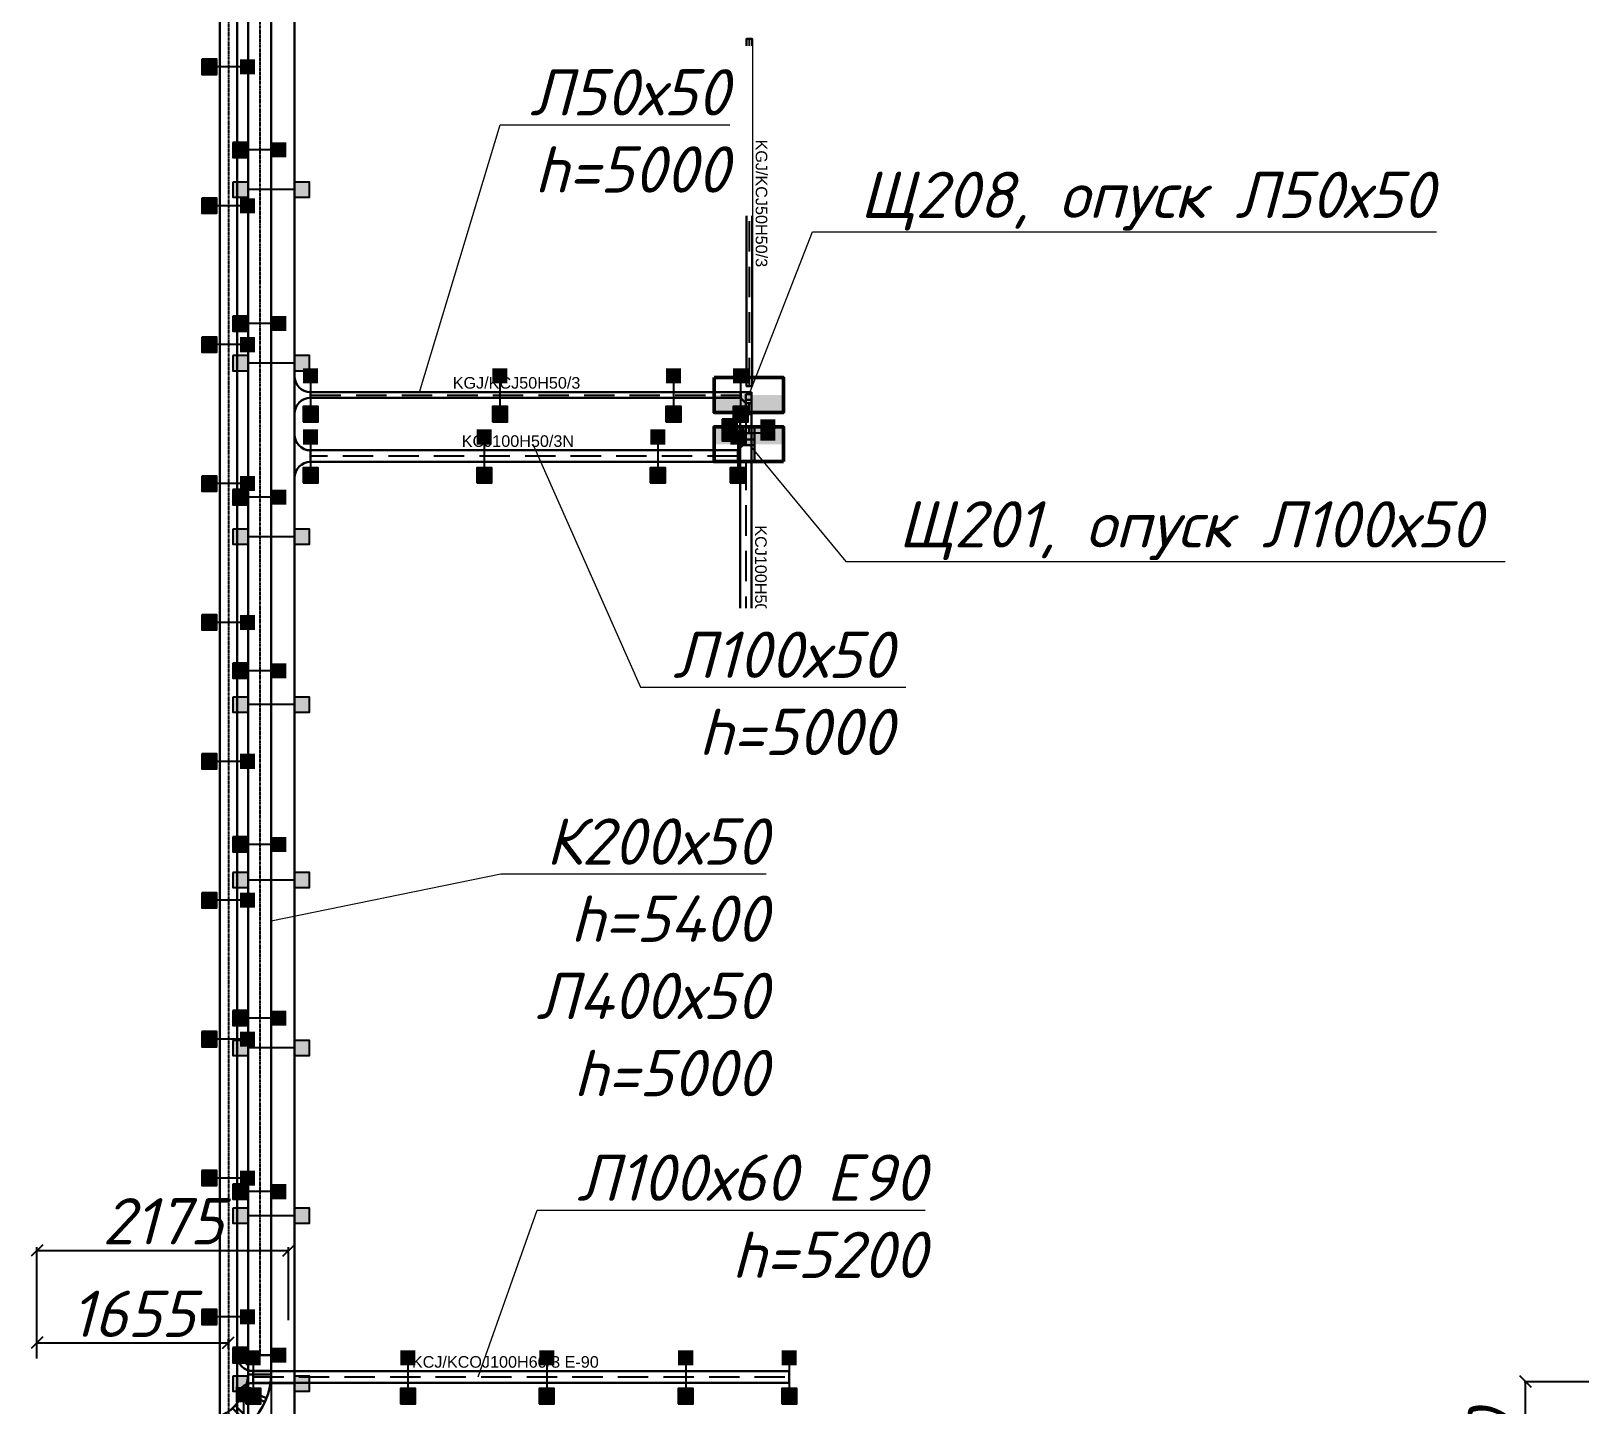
# Model space of a CAD drawing. Extents: x 221643 to 289394, y 86804 to 109436.
# Drawn here: x 251185 to 252531, y 101043 to 102230 of the extents above; entities that cross this region are included whole.
import ezdxf
from ezdxf import colors
from ezdxf.entities.mleader import LeaderData, LeaderLine
from ezdxf.math import Vec2, Vec3

# ---------------------------------------------------------------- set-up
doc = ezdxf.new("R2010")
doc.units = 0
doc.linetypes.add('DASHED2', pattern=[0.375, 0.25, -0.125])
doc.layers.get('Defpoints').update_dxf_attribs({"color": 140})
doc.layers.add('BAKS_opis', color=7, linetype='Continuous')
doc.layers.add("E_Прив'язки", color=24, linetype='Continuous')
for name, color, linetype, lineweight in [('E_Ка6ельрости', 102, 'Continuous', 30), ('E_Лотки', 5, 'Continuous', 30), ('E_Лотки_аварійні', 1, 'Continuous', 30), ('E_Позначення', 7, 'Continuous', 15), ('E_Щити', 1, 'Continuous', 50)]:
    doc.layers.add(name, color=color, linetype=linetype, lineweight=lineweight)
doc.layers.add('E_Лотки_опори_опуски', color=2, linetype='Continuous', plot=False)
doc.styles.add('GOST 2.304', font='isocpeui.ttf')
doc.styles.add('ROMANS', font='ROMANS')
doc.styles.get("Standard").update_dxf_attribs({"font": 'arial.ttf'})
doc.styles.add('ГОСТ 2.304', font='isocpeui.ttf')
doc.dimstyles.new('1to10', dxfattribs={"dimtxt": 40, "dimasz": 10, "dimexe": 3, "dimexo": 0, "dimgap": 5, "dimtad": 1, "dimdec": 0, "dimlfac": 10, "dimrnd": 5, "dimtxsty": 'GOST 2.304', "dimblk": 'OBLIQUE', "dimcen": 2.5, "dimadec": 0, "dimazin": 0, "dimtfac": 1, "dimtdec": 0, "dimtmove": 0, "dimatfit": 3, "dimfxl": 1, "dimarcsym": 0})
doc.dimstyles.new('ISO-25', dxfattribs={"dimtxt": 2.5, "dimasz": 2.5, "dimexe": 1.25, "dimexo": 0.625, "dimtad": 1, "dimtxsty": 'Standard', "dimcen": 2.5, "dimadec": 0, "dimazin": 0, "dimtfac": 1, "dimtmove": 0, "dimatfit": 3, "dimfxl": 1, "dimarcsym": 0})

# ---------------------------------------------------------------- blocks, each defined once
blk = doc.blocks.new('*U4')
at = {"lineweight": 40}
h = blk.add_hatch(color=0, dxfattribs=at)
h.dxf.hatch_style = 1
h.paths.add_polyline_path([(300, 150), (-300, 150), (-300, 0), (300, 0)])
at = {"color": 0}
blk.add_lwpolyline([(-300, 300), (300, 300), (300, 0), (-300, 0)], close=True, dxfattribs=at)
blk = doc.blocks.new('_None')
blk = doc.blocks.new('A$C3C5B6495')
at = {"linetype": 'Continuous'}
for p, q in [((0, 33), (0, 0)), ((14, 19), (14, 14))]:
    blk.add_line(p, q, dxfattribs=at)
for centre, start, end in [((14, 33), 180, 270), ((14, 0), 90, 180)]:
    blk.add_arc(centre, 14, start, end, dxfattribs=at)
blk = doc.blocks.new('TKD___50')
blk.add_blockref('A$C3C5B6495', (0, -16.5))
blk = doc.blocks.new('BAKS_469')
at = {"layer": 'BAKS_opis', "linetype": 'DASHED2', "ltscale": 105}
blk.add_line((0, 0), (0, -8), dxfattribs=at)
at = {"layer": 'E_Лотки'}
for points in [[(-2.5, 0), (-2.5, -8), (2.5, -8), (2.5, 0)], [(-2.5, 0), (-2.5, -8), (-2.5, -8), (-2.5, 0)], [(2.5, 0), (2.5, -8), (-2.5, -8), (-2.5, 0)], [(2.5, 0), (2.5, -8), (2.5, -8), (2.5, 0)]]:
    blk.add_3dface(points, dxfattribs=at)
at = {"flags": 1}
for tag, p in [('LENGTH', (0, 7)), ('ID', (2.5, 7)), ('ATT_1', (0, -8)), ('ATT_2', (0, -8)), ('ATT_3', (0, -8)), ('ATT_4', (0, -8)), ('ATT_5', (0, -8)), ('AN', (0, -8)), ('TYP', (0, -8)), ('NAME', (0, -8)), ('P1X', (0, -8)), ('P2X', (0, -8)), ('P1Y', (0, -8)), ('P2Y', (0, -8)), ('LUSTRO', (0, -8))]:
    blk.add_attdef(tag, p, '', height=2.5, dxfattribs=at)
at = {"layer": 'BAKS_opis', "flags": 1}
blk.add_attdef('SYMBOL', (5.5, -0.5), '', height=10, rotation=270, dxfattribs=at)
blk = doc.blocks.new('A$C44C0357C')
at = {"linetype": 'Continuous'}
for p, q in [((0, 95), (50, 95)), ((0, 95), (0, 0)), ((95, 0), (0, 0)), ((50, 95), (95, 50)), ((95, 50), (95, 0))]:
    blk.add_line(p, q, dxfattribs=at)
blk = doc.blocks.new('KK___50')
at = {"xscale": 0.1, "yscale": 0.1, "zscale": 0.1, "rotation": 270}
blk.add_blockref('A$C44C0357C', (-2.5, 9.5), dxfattribs=at)
at = {"style": 'ROMANS', "flags": 9}
for tag, p in [('SYMBOL', (-1370.4, 2080.3)), ('ID', (-1370, 2080.3)), ('NAME', (-1369.7, 2080.3)), ('TYP', (-1369.4, 2080.3)), ('LENGTH', (-1369.1, 2080.3)), ('ATT_1', (-1368.7, 2080.3)), ('ATT_2', (-1368.4, 2080.3)), ('ATT_3', (-1368, 2080.3)), ('ATT_4', (-1367.7, 2080.3)), ('ATT_5', (-1367.3, 2080.3)), ('LUSTRO', (-1366.9, 2080.3)), ('P1', (-1366.6, 2080.3)), ('P2', (-1366.3, 2080.3)), ('AN', (-1366, 2080.3))]:
    blk.add_attdef(tag, p, '', height=0.3, rotation=90, dxfattribs=at)
blk = doc.blocks.new('A$C7AF441C8')
at = {"linetype": 'Continuous'}
for p, q in [((0, 158), (50, 158)), ((0, 108), (0, 158)), ((50, 158), (50, 108)), ((50, 108), (0, 108)), ((0, 108), (0, 0)), ((50, 0), (50, 108)), ((0, 0), (50, 0))]:
    blk.add_line(p, q, dxfattribs=at)
blk = doc.blocks.new('LU___50H50')
at = {"xscale": 0.1, "yscale": 0.1, "zscale": 0.1}
blk.add_blockref('A$C7AF441C8', (-2.5, 0), dxfattribs=at)
at = {"style": 'ROMANS', "flags": 9}
for tag, p in [('SYMBOL', (4.9, 15)), ('ID', (4.9, 14.7)), ('NAME', (4.9, 14.4)), ('TYP', (4.9, 14)), ('LENGTH', (4.9, 13.7)), ('ATT_1', (4.9, 13.4)), ('ATT_2', (4.9, 13)), ('ATT_3', (4.9, 12.7)), ('ATT_4', (4.9, 12.3)), ('ATT_5', (4.9, 11.9)), ('LUSTRO', (4.9, 11.6)), ('P1', (4.9, 11.2)), ('P2', (4.9, 10.9)), ('AN', (4.9, 10.6))]:
    blk.add_attdef(tag, p, '', height=0.3, dxfattribs=at)
blk = doc.blocks.new('BAKS_639')
at = {"layer": 'BAKS_opis', "linetype": 'DASHED2', "ltscale": 105}
blk.add_line((0, 0), (0, -300), dxfattribs=at)
at = {"layer": 'E_Лотки_опори_опуски'}
for points in [[(-2.5, 0), (-2.5, -300), (2.5, -300), (2.5, 0)], [(-2.5, 0), (-2.5, -300), (-2.5, -300), (-2.5, 0)], [(2.5, 0), (2.5, -300), (-2.5, -300), (-2.5, 0)], [(2.5, 0), (2.5, -300), (2.5, -300), (2.5, 0)]]:
    blk.add_3dface(points, dxfattribs=at)
at = {"flags": 1}
for tag, p in [('LENGTH', (0, 0)), ('ID', (2.5, 0)), ('ATT_1', (0, -300)), ('ATT_2', (0, -300)), ('ATT_3', (0, -300)), ('ATT_4', (0, -300)), ('ATT_5', (0, -300)), ('AN', (0, -300)), ('TYP', (0, -300)), ('NAME', (0, -300)), ('P1X', (0, -300)), ('P2X', (0, -300)), ('P1Y', (0, -300)), ('P2Y', (0, -300)), ('LUSTRO', (0, -300))]:
    blk.add_attdef(tag, p, '', height=2.5, dxfattribs=at)
at = {"layer": 'BAKS_opis'}
blk.add_attdef('SYMBOL', (5.5, -87), '', height=10, rotation=270, dxfattribs=at)
blk = doc.blocks.new('A$C73E61BF2')
at = {"linetype": 'Continuous'}
for p, q in [((0, 158), (100, 158)), ((0, 108), (0, 158)), ((100, 158), (100, 108)), ((100, 108), (0, 108)), ((0, 108), (0, 0)), ((100, 0), (100, 108)), ((0, 0), (100, 0))]:
    blk.add_line(p, q, dxfattribs=at)
blk = doc.blocks.new('LU___100H50')
at = {"xscale": 0.1, "yscale": 0.1, "zscale": 0.1}
blk.add_blockref('A$C73E61BF2', (-5, 0), dxfattribs=at)
at = {"style": 'ROMANS', "flags": 9}
for tag, p in [('SYMBOL', (4.9, 15)), ('ID', (4.9, 14.7)), ('NAME', (4.9, 14.4)), ('TYP', (4.9, 14)), ('LENGTH', (4.9, 13.7)), ('ATT_1', (4.9, 13.4)), ('ATT_2', (4.9, 13)), ('ATT_3', (4.9, 12.7)), ('ATT_4', (4.9, 12.3)), ('ATT_5', (4.9, 11.9)), ('LUSTRO', (4.9, 11.6)), ('P1', (4.9, 11.2)), ('P2', (4.9, 10.9)), ('AN', (4.9, 10.6))]:
    blk.add_attdef(tag, p, '', height=0.3, dxfattribs=at)
blk = doc.blocks.new('BAKS_701')
at = {"layer": 'BAKS_opis', "linetype": 'DASHED2', "ltscale": 105}
blk.add_line((0, 0), (0, -5.5), dxfattribs=at)
at = {"layer": 'E_Лотки'}
for points in [[(-5, 0), (-5, -5.5), (5, -5.5), (5, 0)], [(-5, 0), (-5, -5.5), (-5, -5.5), (-5, 0)], [(5, 0), (5, -5.5), (-5, -5.5), (-5, 0)], [(5, 0), (5, -5.5), (5, -5.5), (5, 0)]]:
    blk.add_3dface(points, dxfattribs=at)
at = {"flags": 1}
for tag, p in [('LENGTH', (0, 0)), ('ID', (5, 0)), ('ATT_1', (0, -15)), ('ATT_2', (0, -15)), ('ATT_3', (0, -15)), ('ATT_4', (0, -15)), ('ATT_5', (0, -15)), ('AN', (0, -15)), ('TYP', (0, -15)), ('NAME', (0, -15)), ('P1X', (0, -15)), ('P2X', (0, -15)), ('P1Y', (0, -15)), ('P2Y', (0, -15))]:
    blk.add_attdef(tag, p, '', height=2.5, dxfattribs=at)
at = {"layer": 'BAKS_opis', "flags": 1}
blk.add_attdef('SYMBOL', (8, -7.5), '', height=10, rotation=270, dxfattribs=at)
blk = doc.blocks.new('BAKS_704')
at = {"layer": 'BAKS_opis', "linetype": 'DASHED2', "ltscale": 105}
blk.add_line((0, 0), (0, -300), dxfattribs=at)
at = {"layer": 'E_Лотки_опори_опуски'}
for points in [[(-5, 0), (-5, -300), (5, -300), (5, 0)], [(-5, 0), (-5, -300), (-5, -300), (-5, 0)], [(5, 0), (5, -300), (-5, -300), (-5, 0)], [(5, 0), (5, -300), (5, -300), (5, 0)]]:
    blk.add_3dface(points, dxfattribs=at)
at = {"flags": 1}
for tag, p in [('LENGTH', (0, 0)), ('ID', (5, 0)), ('ATT_1', (0, -300)), ('ATT_2', (0, -300)), ('ATT_3', (0, -300)), ('ATT_4', (0, -300)), ('ATT_5', (0, -300)), ('AN', (0, -300)), ('TYP', (0, -300)), ('NAME', (0, -300)), ('P1X', (0, -300)), ('P2X', (0, -300)), ('P1Y', (0, -300)), ('P2Y', (0, -300)), ('LUSTRO', (0, -300))]:
    blk.add_attdef(tag, p, '', height=2.5, dxfattribs=at)
at = {"layer": 'BAKS_opis'}
blk.add_attdef('SYMBOL', (8, -96), '', height=10, rotation=270, dxfattribs=at)
blk = doc.blocks.new('_Oblique')
at = {"color": 0, "linetype": 'ByBlock', "lineweight": -2}
blk.add_line((-0.5, -0.5), (0.5, 0.5), dxfattribs=at)
blk = doc.blocks.new('*D409')
at = {"layer": 'Defpoints', "color": 0, "transparency": 16777216}
for p in [(252475.9, 101062.9), (252530.5, 101062.9), (252530.5, 100909.8)]:
    blk.add_point(p, dxfattribs=at)
at = {"layer": "E_Прив'язки", "color": 0, "lineweight": -2, "transparency": 16777216}
for p, q in [((252530.5, 101062.9), (252474.7, 101062.9)), ((252475.9, 100909.8), (252475.9, 101062.9)), ((252530.5, 100909.8), (252474.7, 100909.8))]:
    blk.add_line(p, q, dxfattribs=at)
at = {"layer": "E_Прив'язки", "color": 0, "lineweight": -2, "transparency": 16777216, "xscale": 10, "yscale": 10, "zscale": 10}
for p, rotation in [((252475.9, 101062.9), 90), ((252475.9, 100909.8), 270)]:
    blk.add_blockref('_Oblique', p, dxfattribs=dict(at, rotation=rotation))
at = {"layer": "E_Прив'язки", "color": 0, "transparency": 16777216, "insert": (252445.9, 100986.4), "char_height": 40, "attachment_point": 5, "rotation": 90, "style": 'GOST 2.304', "bg_fill": 3, "box_fill_scale": 1.1, "bg_fill_color": 256, "bg_fill_true_color": 13158600, "bg_fill_transparency": 0}
blk.add_mtext('1530', dxfattribs=at)
blk = doc.blocks.new('BAKS_1653')
at = {"layer": 'BAKS_opis', "color": 105, "linetype": 'DASHED2'}
blk.add_line((0, 0), (0, -3799.5), dxfattribs=at)
at = {"layer": 'E_Лотки_аварійні'}
for points in [[(-7.5, 0), (-7.5, -3799.5), (7.5, -3799.5), (7.5, 0)], [(-7.5, 0), (-7.5, -3799.5), (-7.5, -3799.5), (-7.5, 0)], [(7.5, 0), (7.5, -3799.5), (-7.5, -3799.5), (-7.5, 0)], [(7.5, 0), (7.5, -3799.5), (7.5, -3799.5), (7.5, 0)]]:
    blk.add_3dface(points, dxfattribs=at)
at = {"flags": 1}
for tag, p in [('LENGTH', (0, 0)), ('ID', (7.5, 0)), ('ATT_1', (0, -3799.5)), ('ATT_2', (0, -3799.5)), ('ATT_3', (0, -3799.5)), ('ATT_4', (0, -3799.5)), ('ATT_5', (0, -3799.5)), ('AN', (0, -3799.5)), ('TYP', (0, -3799.5)), ('NAME', (0, -3799.5)), ('P1X', (0, -3799.5)), ('P2X', (0, -3799.5)), ('P1Y', (0, -3799.5)), ('P2Y', (0, -3799.5)), ('LUSTRO', (0, -3799.5))]:
    blk.add_attdef(tag, p, '', height=2.5, dxfattribs=at)
at = {"layer": 'BAKS_opis'}
blk.add_attdef('SYMBOL', (10.5, -1805.3), '', height=10, rotation=270, dxfattribs=at)
blk = doc.blocks.new('A$C4863500E')
at = {"linetype": 'Continuous'}
for p, q in [((380, 140), (0, 140)), ((240, 0), (140, 0))]:
    blk.add_line(p, q, dxfattribs=at)
for centre, start, end in [((0, 0), 0, 90), ((380, 0), 90, 180)]:
    blk.add_arc(centre, 140, start, end, dxfattribs=at)
blk = doc.blocks.new('TKD___100')
at = {"xscale": 0.1, "yscale": 0.1, "zscale": 0.1}
blk.add_blockref('A$C4863500E', (-19, -14), dxfattribs=at)
at = {"style": 'ROMANS', "flags": 9}
for tag, p in [('SYMBOL', (4.9, 15)), ('ID', (4.9, 14.7)), ('NAME', (4.9, 14.4)), ('TYP', (4.9, 14)), ('LENGTH', (4.9, 13.7)), ('ATT_1', (4.9, 13.4)), ('ATT_2', (4.9, 13)), ('ATT_3', (4.9, 12.7)), ('ATT_4', (4.9, 12.3)), ('ATT_5', (4.9, 11.9)), ('LUSTRO', (4.9, 11.6)), ('P1', (4.9, 11.2)), ('P2', (4.9, 10.9)), ('AN', (4.9, 10.6))]:
    blk.add_attdef(tag, p, '', height=0.3, dxfattribs=at)
blk = doc.blocks.new('podpora_200')
for points in [[(-6.5, 10), (0, 10), (6.5, 10), (6.5, 23.1), (-6.5, 23.1)], [(-6.5, -23.1), (6.5, -23.1), (6.5, -10), (-6.5, -10)]]:
    blk.add_hatch(color=256).paths.add_polyline_path(points)
blk.add_line((0, 10), (0, -10))
blk.add_lwpolyline([(-6.5, -23.1), (6.5, -23.1), (6.5, -10), (-6.5, -10)], close=True)
at = {"style": 'ROMANS', "flags": 9}
for tag, p in [('SYMBOL', (3.3, 14.9)), ('TYP', (3.3, 13.9)), ('ATT_1', (3.3, 13.2)), ('ID', (3.3, 14.5)), ('NAME', (3.3, 14.2)), ('LENGTH', (3.3, 13.6)), ('ATT_2', (3.3, 12.9)), ('ATT_3', (3.3, 12.5)), ('ATT_4', (3.3, 12.2)), ('ATT_5', (3.3, 11.8)), ('AN', (3.3, 10.8)), ('ELEM', (3.3, 10.5)), ('P1', (3.3, 11.4)), ('P2', (3.3, 11.1))]:
    blk.add_attdef(tag, p, '', height=0.3, dxfattribs=at)
blk = doc.blocks.new('podpora_400')
h = blk.add_hatch(color=256)
h.paths.add_polyline_path([(-6.5, 20), (0, 20), (6.5, 20), (6.5, 33.1), (-6.5, 33.1)])
h.paths.add_polyline_path([(-6.5, -33.1), (6.5, -33.1), (6.5, -20), (0, -20), (-6.5, -20)])
blk.add_line((0, 20), (0, -20))
for points in [[(-6.5, 20), (6.5, 20), (6.5, 33.1), (-6.5, 33.1)], [(-6.5, -33.1), (6.5, -33.1), (6.5, -20), (-6.5, -20)]]:
    blk.add_lwpolyline(points, close=True)
at = {"style": 'ROMANS', "flags": 9}
for tag, p in [('SYMBOL', (1, 29.3)), ('ID', (1, 29)), ('NAME', (1, 28.7)), ('TYP', (1, 28.4)), ('LENGTH', (1, 28)), ('ATT_1', (1, 27.7)), ('ATT_2', (1, 27.4)), ('ATT_3', (1, 27)), ('ATT_4', (1, 26.6)), ('ATT_5', (1, 26.3)), ('P1', (1, 25.9)), ('P2', (1, 25.6)), ('AN', (1, 25.3)), ('ELEM', (0.9, 25))]:
    blk.add_attdef(tag, p, '', height=0.3, dxfattribs=at)
blk = doc.blocks.new('*D1737')
at = {"layer": 'Defpoints', "color": 0, "transparency": 16777216}
for p in [(251355.1, 101096.6), (251355.1, 101091.3), (251189.7, 101082.9)]:
    blk.add_point(p, dxfattribs=at)
at = {"layer": "E_Прив'язки", "color": 0, "lineweight": -2, "transparency": 16777216}
for p, q in [((251189.7, 101082.9), (251189.7, 101099.6)), ((251189.7, 101096.6), (251355.1, 101096.6)), ((251355.1, 101091.3), (251355.1, 101099.6))]:
    blk.add_line(p, q, dxfattribs=at)
at = {"layer": "E_Прив'язки", "color": 0, "lineweight": -2, "transparency": 16777216, "xscale": 10, "yscale": 10, "zscale": 10, "rotation": 180}
blk.add_blockref('_Oblique', (251189.7, 101096.6), dxfattribs=at)
at = {"layer": "E_Прив'язки", "color": 0, "lineweight": -2, "transparency": 16777216, "xscale": 10, "yscale": 10, "zscale": 10}
blk.add_blockref('_Oblique', (251355.1, 101096.6), dxfattribs=at)
at = {"layer": "E_Прив'язки", "color": 0, "transparency": 16777216, "insert": (251272.4, 101121.6), "char_height": 40, "attachment_point": 5, "style": 'GOST 2.304'}
blk.add_mtext('1655', dxfattribs=at)
blk = doc.blocks.new('*D1738')
at = {"layer": 'Defpoints', "color": 0, "transparency": 16777216}
for p in [(251407.1, 101176.3), (251407.1, 101116.2), (251189.7, 101082.9)]:
    blk.add_point(p, dxfattribs=at)
at = {"layer": "E_Прив'язки", "color": 0, "lineweight": -2, "transparency": 16777216}
for p, q in [((251189.7, 101082.9), (251189.7, 101179.3)), ((251189.7, 101176.3), (251407.1, 101176.3)), ((251407.1, 101116.2), (251407.1, 101179.3))]:
    blk.add_line(p, q, dxfattribs=at)
at = {"layer": "E_Прив'язки", "color": 0, "lineweight": -2, "transparency": 16777216, "xscale": 10, "yscale": 10, "zscale": 10, "rotation": 180}
blk.add_blockref('_Oblique', (251189.7, 101176.3), dxfattribs=at)
at = {"layer": "E_Прив'язки", "color": 0, "lineweight": -2, "transparency": 16777216, "xscale": 10, "yscale": 10, "zscale": 10}
blk.add_blockref('_Oblique', (251407.1, 101176.3), dxfattribs=at)
at = {"layer": "E_Прив'язки", "color": 0, "transparency": 16777216, "insert": (251298.4, 101201.6), "char_height": 40, "attachment_point": 5, "style": 'GOST 2.304'}
blk.add_mtext('2175', dxfattribs=at)
blk = doc.blocks.new('A$C78AA5B71')
at = {"linetype": 'Continuous'}
for p, q in [((445, 532), (368, 716)), ((474, 544), (398, 729)), ((604, 570), (604, 770)), ((770, 770), (620, 770)), ((636, 570), (636, 770)), ((312, 435), (170, 577)), ((335, 458), (193, 600)), ((620, 570), (770, 570)), ((226, 296), (41, 372)), ((238, 325), (54, 402)), ((200, 166), (0, 166)), ((0, 0), (0, 150)), ((200, 150), (200, 0)), ((200, 134), (0, 134))]:
    blk.add_line(p, q, dxfattribs=at)
for radius in [620, 420]:
    blk.add_arc((620, 150), radius, 90, 180, dxfattribs=at)
blk = doc.blocks.new('A$C77AC5A24')
for p, q in [((77, 77), (77, 57)), ((0, 0), (20, 0))]:
    blk.add_line(p, q)
at = {"xscale": 0.1, "yscale": 0.1, "zscale": 0.1}
blk.add_blockref('A$C78AA5B71', (0, 0), dxfattribs=at)
blk = doc.blocks.new('LD___200')
blk.add_blockref('A$C77AC5A24', (-10, 0))
at = {"style": 'ROMANS', "flags": 9}
for tag, p in [('SYMBOL', (-1414.6, 2194.3)), ('ID', (-1414.2, 2194.3)), ('NAME', (-1413.9, 2194.3)), ('TYP', (-1413.6, 2194.3)), ('LENGTH', (-1413.3, 2194.3)), ('ATT_1', (-1412.9, 2194.3)), ('ATT_2', (-1412.6, 2194.3)), ('ATT_3', (-1412.2, 2194.3)), ('ATT_4', (-1411.9, 2194.3)), ('ATT_5', (-1411.5, 2194.3)), ('LUSTRO', (-1411.1, 2194.3)), ('P1', (-1410.8, 2194.3)), ('P2', (-1410.5, 2194.3)), ('AN', (-1410.2, 2194.3))]:
    blk.add_attdef(tag, p, '', height=0.3, rotation=90, dxfattribs=at)
blk = doc.blocks.new('BAKS_1795')
at = {"layer": 'BAKS_opis', "linetype": 'DASHED2', "ltscale": 105}
blk.add_line((0, 0), (463.1, 0), dxfattribs=at)
at = {"layer": 'E_Лотки_аварійні'}
for points in [[(0, -5), (463.1, -5), (463.1, 5), (0, 5)], [(0, 5), (463.1, 5), (463.1, -5), (0, -5)], [(0, 5), (463.1, 5), (463.1, 5), (0, 5)], [(0, -5), (463.1, -5), (463.1, -5), (0, -5)]]:
    blk.add_3dface(points, dxfattribs=at)
at = {"flags": 1}
for tag, p in [('ID', (0, 5)), ('LENGTH', (0, 0)), ('TYP', (463.1, 0)), ('ATT_1', (463.1, 0)), ('ATT_2', (463.1, 0)), ('ATT_3', (463.1, 0)), ('ATT_4', (463.1, 0)), ('ATT_5', (463.1, 0)), ('AN', (463.1, 0)), ('NAME', (463.1, 0)), ('P1X', (463.1, 0)), ('P2X', (463.1, 0)), ('P1Y', (463.1, 0)), ('P2Y', (463.1, 0)), ('LUSTRO', (463.1, 0))]:
    blk.add_attdef(tag, p, '', height=2.5, dxfattribs=at)
at = {"layer": 'BAKS_opis'}
blk.add_attdef('SYMBOL', (137, 8), '', height=10, rotation=360, dxfattribs=at)
blk = doc.blocks.new('BAKS_1800')
at = {"layer": 'BAKS_opis', "linetype": 'DASHED2', "ltscale": 105}
blk.add_line((0, 0), (371.6, 0), dxfattribs=at)
at = {"layer": 'E_Лотки'}
for points in [[(0, -2.5), (371.6, -2.5), (371.6, 2.5), (0, 2.5)], [(0, 2.5), (371.6, 2.5), (371.6, -2.5), (0, -2.5)], [(0, 2.5), (371.6, 2.5), (371.6, 2.5), (0, 2.5)], [(0, -2.5), (371.6, -2.5), (371.6, -2.5), (0, -2.5)]]:
    blk.add_3dface(points, dxfattribs=at)
at = {"flags": 1}
for tag, p in [('ID', (0, 2.5)), ('LENGTH', (0, 0)), ('TYP', (371.6, 0)), ('ATT_1', (371.6, 0)), ('ATT_2', (371.6, 0)), ('ATT_3', (371.6, 0)), ('ATT_4', (371.6, 0)), ('ATT_5', (371.6, 0)), ('AN', (371.6, 0)), ('NAME', (371.6, 0)), ('P1X', (371.6, 0)), ('P2X', (371.6, 0)), ('P1Y', (371.6, 0)), ('P2Y', (371.6, 0)), ('LUSTRO', (371.6, 0))]:
    blk.add_attdef(tag, p, '', height=2.5, dxfattribs=at)
at = {"layer": 'BAKS_opis'}
blk.add_attdef('SYMBOL', (122.8, 5.5), '', height=10, dxfattribs=at)
blk = doc.blocks.new('BAKS_1808')
at = {"layer": 'BAKS_opis', "color": 105, "linetype": 'DASHED2', "ltscale": 2}
blk.add_line((0, 0), (0, -3317.7), dxfattribs=at)
at = {"layer": 'E_Лотки'}
for points in [[(-20, 0), (-20, -3317.7), (20, -3317.7), (20, 0)], [(-20, 0), (-20, -3317.7), (-20, -3317.7), (-20, 0)], [(20, 0), (20, -3317.7), (-20, -3317.7), (-20, 0)], [(20, 0), (20, -3317.7), (20, -3317.7), (20, 0)]]:
    blk.add_3dface(points, dxfattribs=at)
at = {"flags": 1}
for tag, p in [('LENGTH', (0, 0)), ('ID', (20, 0)), ('ATT_1', (0, -3317.7)), ('ATT_2', (0, -3317.7)), ('ATT_3', (0, -3317.7)), ('ATT_4', (0, -3317.7)), ('ATT_5', (0, -3317.7)), ('AN', (0, -3317.7)), ('TYP', (0, -3317.7)), ('NAME', (0, -3317.7)), ('P1X', (0, -3317.7)), ('P2X', (0, -3317.7)), ('P1Y', (0, -3317.7)), ('P2Y', (0, -3317.7)), ('LUSTRO', (0, -3317.7))]:
    blk.add_attdef(tag, p, '', height=2.5, dxfattribs=at)
at = {"layer": 'BAKS_opis'}
blk.add_attdef('SYMBOL', (23, -1604.9), '', height=10, rotation=270, dxfattribs=at)
blk = doc.blocks.new('BAKS_1845')
at = {"layer": 'BAKS_opis', "color": 105, "linetype": 'DASHED2'}
blk.add_line((0, 0), (0, -2691.3), dxfattribs=at)
at = {"layer": 'E_Ка6ельрости'}
for points in [[(-10, 0), (-10, -2691.3), (10, -2691.3), (10, 0)], [(-10, 0), (-10, -2691.3), (-10, -2691.3), (-10, 0)], [(10, 0), (10, -2691.3), (-10, -2691.3), (-10, 0)], [(10, 0), (10, -2691.3), (10, -2691.3), (10, 0)]]:
    blk.add_3dface(points, dxfattribs=at)
at = {"flags": 1}
for tag, p in [('LENGTH', (0, 0)), ('ID', (10, 0)), ('ATT_2', (0, -2691.3)), ('ATT_3', (0, -2691.3)), ('ATT_1', (0, -2691.3)), ('ATT_4', (0, -2691.3)), ('ATT_5', (0, -2691.3)), ('AN', (0, -2691.3)), ('TYP', (0, -2691.3)), ('P2X', (0, -2691.3)), ('P2Y', (0, -2691.3)), ('LUSTRO', (0, -2691.3)), ('NAME', (0, -2691.3)), ('P1X', (0, -2691.3)), ('P1Y', (0, -2691.3))]:
    blk.add_attdef(tag, p, '', height=2.5, dxfattribs=at)
at = {"layer": 'BAKS_opis'}
blk.add_attdef('SYMBOL', (13, -1291.6), '', height=10, rotation=270, dxfattribs=at)
blk = doc.blocks.new('A$C7FF703E6')
at = {"linetype": 'Continuous'}
for p, q in [((0, 145), (100, 145)), ((0, 145), (0, 0)), ((100, 145), (145, 100)), ((145, 100), (145, 0)), ((145, 0), (0, 0))]:
    blk.add_line(p, q, dxfattribs=at)
blk = doc.blocks.new('KK___100')
at = {"xscale": 0.1, "yscale": 0.1, "zscale": 0.1, "rotation": 270}
blk.add_blockref('A$C7FF703E6', (-5, 14.5), dxfattribs=at)
at = {"style": 'ROMANS', "flags": 9}
for tag, p in [('SYMBOL', (-1386.7, 2120.9)), ('ID', (-1386.4, 2120.9)), ('NAME', (-1386.1, 2120.9)), ('TYP', (-1385.8, 2120.9)), ('LENGTH', (-1385.4, 2120.9)), ('ATT_1', (-1385.1, 2120.9)), ('ATT_2', (-1384.8, 2120.9)), ('ATT_3', (-1384.4, 2120.9)), ('ATT_4', (-1384, 2120.9)), ('ATT_5', (-1383.7, 2120.9)), ('LUSTRO', (-1383.3, 2120.9)), ('P1', (-1383, 2120.9)), ('P2', (-1382.7, 2120.9)), ('AN', (-1382.4, 2120.9))]:
    blk.add_attdef(tag, p, '', height=0.3, rotation=90, dxfattribs=at)
blk = doc.blocks.new('BAKS_1889')
at = {"layer": 'BAKS_opis', "linetype": 'DASHED2', "ltscale": 105}
blk.add_line((0, 0), (-369.1, 0), dxfattribs=at)
at = {"layer": 'E_Лотки'}
for points in [[(0, 5), (-369.1, 5), (-369.1, -5), (0, -5)], [(0, 5), (-369.1, 5), (-369.1, 5), (0, 5)], [(0, -5), (-369.1, -5), (-369.1, 5), (0, 5)], [(0, -5), (-369.1, -5), (-369.1, -5), (0, -5)]]:
    blk.add_3dface(points, dxfattribs=at)
at = {"flags": 1}
for tag, p in [('ATT_1', (-369.1, 0)), ('ATT_2', (-369.1, 0)), ('ATT_3', (-369.1, 0)), ('ATT_4', (-369.1, 0)), ('ATT_5', (-369.1, 0)), ('AN', (-369.1, 0)), ('TYP', (-369.1, 0)), ('NAME', (-369.1, 0)), ('P1X', (-369.1, 0)), ('P2X', (-369.1, 0)), ('P1Y', (-369.1, 0)), ('P2Y', (-369.1, 0)), ('LUSTRO', (-369.1, 0)), ('LENGTH', (0, 0)), ('ID', (0, -5))]:
    blk.add_attdef(tag, p, '', height=2.5, dxfattribs=at)
at = {"layer": 'BAKS_opis'}
blk.add_attdef('SYMBOL', (-238.5, 8), '', height=10, rotation=360, dxfattribs=at)

msp = doc.modelspace()

# ---------------------------------------------------------------- block references
at = {"layer": 'E_Ка6ельрости'}
msp.add_blockref('BAKS_1845', (251382.0991, 103777.1529), dxfattribs=at)
at = {"layer": 'E_Ка6ельрости', "rotation": 180.0000000000037}
msp.add_blockref('LD___200', (251382.0991, 101085.8885), dxfattribs=at)
at = {"layer": 'E_Лотки'}
for name, p in [('BAKS_1808', (251392.0991, 104192.909)), ('TKD___50', (251412.0991, 101915.409)), ('LU___50H50', (251804.6584, 101900.409)), ('BAKS_469', (251804.6584, 101908.409)), ('BAKS_701', (251804.6584, 101887.909))]:
    msp.add_blockref(name, p, dxfattribs=at)
for name, p, rotation in [('KK___50', (251797.6584, 101915.409), 270), ('LU___100H50', (251804.6584, 101887.909), 180)]:
    msp.add_blockref(name, p, dxfattribs=dict(at, rotation=rotation))
at = {"layer": 'E_Лотки', "xscale": -1, "rotation": 90}
msp.add_blockref('TKD___100', (251412.0991, 101862.609), dxfattribs=at)
at = {"layer": 'E_Лотки_аварійні'}
msp.add_blockref('BAKS_1653', (251355.0991, 104238.909), dxfattribs=at)
at = {"layer": 'E_Лотки_аварійні', "rotation": 90}
msp.add_blockref('TKD___100', (251362.5991, 101067.0597), dxfattribs=at)
at = {"layer": 'E_Лотки_опори_опуски'}
for name, p, values in [('BAKS_639', (251805.1584, 102223.1202), {'SYMBOL': 'KGJ/KCJ50H50/3'}), ('BAKS_704', (251802.1584, 101898.8426), {'SYMBOL': 'KCJ100H50/3N'})]:
    msp.add_blockref(name, p, dxfattribs=at).add_auto_attribs(values)
at = {"layer": 'E_Лотки_опори_опуски', "rotation": 270}
for name, p in [('podpora_200', (251355.0991, 102198.909)), ('podpora_200', (251382.0991, 102127.1529)), ('podpora_400', (251392.0991, 102092.909)), ('podpora_200', (251355.0991, 102078.909)), ('podpora_200', (251382.0991, 101977.1529)), ('podpora_200', (251355.0991, 101958.909)), ('podpora_400', (251392.0991, 101942.909)), ('podpora_200', (251804.6584, 101887.909)), ('podpora_200', (251804.6584, 101882.409)), ('podpora_200', (251355.0991, 101838.909)), ('podpora_200', (251382.0991, 101827.1529)), ('podpora_400', (251392.0991, 101792.909)), ('podpora_200', (251355.0991, 101718.909)), ('podpora_200', (251382.0991, 101677.1529)), ('podpora_400', (251392.0991, 101647.909)), ('podpora_200', (251355.0991, 101598.909)), ('podpora_200', (251382.0991, 101527.1529)), ('podpora_400', (251392.0991, 101496.3788)), ('podpora_200', (251355.0991, 101478.909)), ('podpora_200', (251382.0991, 101377.1529)), ('podpora_200', (251355.0991, 101358.909)), ('podpora_400', (251392.0991, 101351.3788)), ('podpora_200', (251355.0991, 101238.909)), ('podpora_200', (251382.0991, 101227.1529)), ('podpora_400', (251392.0991, 101206.3788)), ('podpora_200', (251355.0991, 101118.909)), ('podpora_200', (251382.0991, 101085.8885)), ('podpora_400', (251392.0991, 101061.3788))]:
    msp.add_blockref(name, p, dxfattribs=at)
at = {"layer": 'E_Лотки_опори_опуски'}
for p in [(251426.0991, 101915.409), (251589.6624, 101915.409), (251739.6624, 101915.409), (251797.6584, 101915.409), (251426.0991, 101862.609), (251576.0991, 101862.609), (251726.0991, 101862.609), (251795.1584, 101862.609), (251376.5991, 101067.0597), (251510.1624, 101067.0597), (251630.1624, 101067.0597), (251750.1624, 101067.0597), (251839.6584, 101067.0597), (251367.9819, 101035.2684)]:
    msp.add_blockref('podpora_200', p, dxfattribs=at)
at = {"layer": 'E_Щити', "xscale": 0.1, "yscale": 0.1, "zscale": 0.1}
msp.add_blockref('*U4', (251804.6584, 101900.409), dxfattribs=at)
at = {"layer": 'E_Щити', "xscale": 0.1, "yscale": 0.1, "zscale": 0.1, "rotation": 180}
msp.add_blockref('*U4', (251804.6584, 101887.909), dxfattribs=at)

# ---------------------------------------------------------------- dimensions: what is measured, and where the dimension line sits
at = {"layer": "E_Прив'язки"}
for base, p2, picture, middle in [((251407.0991, 101176.3054), (251407.0991, 101116.1866), '*D1738', (251298.3787, 101201.5629)), ((251355.0991, 101096.5748), (251355.0991, 101091.2808), '*D1737', (251272.3787, 101121.5748))]:
    dim = msp.add_linear_dim(base=base, p1=(251189.6584, 101082.909), p2=p2, dimstyle='1to10', dxfattribs=at)
    dim.commit()
    dim.dimension.update_dxf_attribs({"geometry": picture, "text_midpoint": middle})
dim = msp.add_linear_dim(base=(252475.9285, 101062.909), p1=(252530.5063, 100909.7914), p2=(252530.5063, 101062.909), angle=90, dimstyle='ISO-25', override={"dimtxt": 40, "dimasz": 10, "dimexo": 0, "dimgap": 10, "dimlfac": 10, "dimrnd": 5, "dimtxsty": 'GOST 2.304', "dimblk1": 'Oblique', "dimblk2": 'Oblique', "dimsah": 1, "dimfxl": 1.25, "dimtfill": 1}, dxfattribs=at)
dim.commit()
dim.dimension.update_dxf_attribs({"geometry": '*D409', "text_midpoint": (252445.9285, 100986.3502)})

# ---------------------------------------------------------------- next in the draw order: leaders
at = {"layer": 'E_Позначення'}
ml = msp.add_multileader_mtext('Standard', dxfattribs=at)
ml.set_content('Щ208, опуск Л50х50', color=256, style='ГОСТ 2.304')
ml.set_leader_properties(color=256, linetype='ByLayer', lineweight=-1)
ml.set_arrow_properties(name='NONE')
ml.build(insert=Vec2(0, 0))
ml.multileader.update_dxf_attribs({"has_dogleg": 0, "text_left_attachment_type": 6, "text_right_attachment_type": 6, "dogleg_length": 0, "arrow_head_size": 0.1})
ctx = ml.context
ctx.base_point, ctx.char_height, ctx.arrow_head_size, ctx.landing_gap_size, ctx.plane_origin = Vec3(251859.6584, 102056.3668), 40, 0.1, 10, Vec3(246360.6493, 101875.0837)
ctx.left_attachment, ctx.right_attachment, ctx.text_align_type = 6, 6, 2
notes = []
notes.append((ctx, [(1, (1, 1, 0), (251859.6584, 102056.3668), (1, 0), 0, [(0, [(251804.6584, 101915.409)], 0, [])])]))
ctx.mtext.insert, ctx.mtext.alignment, ctx.mtext.flow_direction = Vec3(252396.6584, 102108.3668), 3, 5
ctx.mtext.has_bg_fill, ctx.mtext.bg_color, ctx.mtext.bg_scale_factor, ctx.mtext.bg_transparency, ctx.mtext.use_window_bg_color = 1, -1027028792, 1.5, 0, 1
ml = msp.add_multileader_mtext('Standard', dxfattribs=at)
ml.set_content('Щ201, опуск Л100х50', color=256, style='ГОСТ 2.304')
ml.set_leader_properties(color=256, linetype='ByLayer', lineweight=-1)
ml.set_arrow_properties(name='NONE')
ml.build(insert=Vec2(0, 0))
ml.multileader.update_dxf_attribs({"has_dogleg": 0, "text_left_attachment_type": 6, "text_right_attachment_type": 6, "dogleg_length": 0, "arrow_head_size": 0.1})
ctx = ml.context
ctx.base_point, ctx.char_height, ctx.arrow_head_size, ctx.landing_gap_size, ctx.plane_origin = Vec3(251888.6014, 101771.6901), 40, 0.1, 10, Vec3(246360.6493, 101832.5837)
ctx.left_attachment, ctx.right_attachment, ctx.text_align_type = 6, 6, 2
notes.append((ctx, [(1, (1, 1, 0), (251888.6014, 101771.6901), (1, 0), 0, [(0, [(251804.6584, 101872.909)], 0, [])])]))
ctx.mtext.insert, ctx.mtext.alignment, ctx.mtext.flow_direction = Vec3(252437.9954, 101823.6901), 3, 5
ctx.mtext.has_bg_fill, ctx.mtext.bg_color, ctx.mtext.bg_scale_factor, ctx.mtext.bg_transparency, ctx.mtext.use_window_bg_color = 1, -1027028792, 1.5, 0, 1
ml = msp.add_multileader_mtext('Standard', dxfattribs=at)
ml.set_content('К200х50\\Ph=5400\\PЛ400х50\\Ph=5000', color=256, style='ГОСТ 2.304')
ml.set_leader_properties(color=256, linetype='ByLayer', lineweight=-1)
ml.set_arrow_properties(name='NONE')
ml.build(insert=Vec2(0, 0))
ml.multileader.update_dxf_attribs({"has_dogleg": 0, "text_left_attachment_type": 6, "text_right_attachment_type": 6, "dogleg_length": 0, "arrow_head_size": 0.1})
ctx = ml.context
ctx.base_point, ctx.char_height, ctx.arrow_head_size, ctx.landing_gap_size, ctx.plane_origin = Vec3(251590.4972, 101501.6474), 40, 0.1, 10, Vec3(253986.0324, 100840.8776)
ctx.left_attachment, ctx.right_attachment, ctx.text_align_type = 6, 6, 2
notes.append((ctx, [(0, (1, 1, 0), (251590.4972, 101501.6474), (1, 0), 0, [(2, [(251392.0991, 101461.1114)], 0, [])])]))
ctx.mtext.insert, ctx.mtext.alignment, ctx.mtext.flow_direction = Vec3(251821.1639, 101549.6474), 3, 5
ctx.mtext.has_bg_fill, ctx.mtext.bg_color, ctx.mtext.bg_scale_factor, ctx.mtext.bg_transparency, ctx.mtext.use_window_bg_color = 1, -1027028792, 1.5, 0, 1
ml = msp.add_multileader_mtext('Standard', dxfattribs=at)
ml.set_content('Л100х60 Е90\\Ph=5200', color=256, style='ГОСТ 2.304')
ml.set_leader_properties(color=256, linetype='ByLayer', lineweight=-1)
ml.set_arrow_properties(name='NONE')
ml.build(insert=Vec2(0, 0))
ml.multileader.update_dxf_attribs({"has_dogleg": 0, "text_left_attachment_type": 6, "text_right_attachment_type": 6, "dogleg_length": 0, "arrow_head_size": 0.1})
ctx = ml.context
ctx.base_point, ctx.char_height, ctx.arrow_head_size, ctx.landing_gap_size, ctx.plane_origin = Vec3(251621.843, 101211.2915), 40, 0.1, 10, Vec3(253775.561, 101360.0128)
ctx.left_attachment, ctx.right_attachment, ctx.text_align_type = 6, 6, 2
notes.append((ctx, [(0, (1, 1, 0), (251621.843, 101211.2915), (1, 0), 0, [(0, [(251570.8223, 101067.0597)], 0, [])])]))
ctx.mtext.insert, ctx.mtext.alignment, ctx.mtext.flow_direction = Vec3(251957.8733, 101259.2915), 3, 5
ctx.mtext.has_bg_fill, ctx.mtext.bg_color, ctx.mtext.bg_scale_factor, ctx.mtext.bg_transparency, ctx.mtext.use_window_bg_color = 1, -1027028792, 1.5, 0, 1
for ctx, leaders in notes:
    for number, flags, end, landing, length, lines in leaders:
        leader = LeaderData()
        leader.index, (leader.has_last_leader_line, leader.has_dogleg_vector, leader.attachment_direction) = number, flags
        leader.last_leader_point, leader.dogleg_vector, leader.dogleg_length = Vec3(end), Vec3(landing), length
        for number, points, colour, breaks in lines:
            line = LeaderLine()
            line.index, line.vertices, line.color, line.breaks = number, Vec3.list(points), colors.encode_raw_color(colour), breaks
            leader.lines.append(line)
        ctx.leaders.append(leader)

# ---------------------------------------------------------------- next in the draw order: block references
at = {"layer": 'E_Лотки_аварійні'}
msp.add_blockref('BAKS_1795', (251376.5991, 101067.0597), dxfattribs=at).add_auto_attribs({'SYMBOL': 'KCJ/KCOJ100H60/3 E-90'})

# ---------------------------------------------------------------- next in the draw order: leaders
at = {"layer": 'E_Позначення'}
ml = msp.add_multileader_mtext('Standard', dxfattribs=at)
ml.set_content('Л50х50\\Ph=5000', color=256, style='ГОСТ 2.304')
ml.set_leader_properties(color=256, linetype='ByLayer', lineweight=-1)
ml.set_arrow_properties(name='NONE')
ml.build(insert=Vec2(0, 0))
ml.multileader.update_dxf_attribs({"has_dogleg": 0, "text_left_attachment_type": 6, "text_right_attachment_type": 6, "dogleg_length": 0, "arrow_head_size": 0.1})
ctx = ml.context
ctx.base_point, ctx.char_height, ctx.arrow_head_size, ctx.landing_gap_size, ctx.plane_origin = Vec3(251589.8274, 102148.9461), 40, 0.1, 10, Vec3(253517.2301, 101792.1625)
ctx.left_attachment, ctx.right_attachment, ctx.text_align_type = 6, 6, 2
notes = []
notes.append((ctx, [(0, (1, 1, 0), (251589.8274, 102148.9461), (1, 0), 0, [(0, [(251520.2897, 101917.909)], 0, [])])]))
ctx.mtext.insert, ctx.mtext.alignment, ctx.mtext.flow_direction = Vec3(251787.3729, 102196.9461), 3, 5
ctx.mtext.has_bg_fill, ctx.mtext.bg_color, ctx.mtext.bg_scale_factor, ctx.mtext.bg_transparency, ctx.mtext.use_window_bg_color = 1, -1027028792, 1.5, 0, 1
ml = msp.add_multileader_mtext('Standard', dxfattribs=at)
ml.set_content('Л100х50\\Ph=5000', color=256, style='ГОСТ 2.304')
ml.set_leader_properties(color=256, linetype='ByLayer', lineweight=-1)
ml.set_arrow_properties(name='NONE')
ml.build(insert=Vec2(0, 0))
ml.multileader.update_dxf_attribs({"has_dogleg": 0, "text_left_attachment_type": 6, "text_right_attachment_type": 6, "dogleg_length": 0, "arrow_head_size": 0.1})
ctx = ml.context
ctx.base_point, ctx.char_height, ctx.arrow_head_size, ctx.landing_gap_size, ctx.plane_origin = Vec3(251711.1009, 101663.0318), 40, 0.1, 10, Vec3(253638.5036, 101306.2482)
ctx.left_attachment, ctx.right_attachment, ctx.text_align_type = 6, 6, 2
notes.append((ctx, [(0, (1, 1, 0), (251711.1009, 101663.0318), (1, 0), 0, [(0, [(251618.0218, 101872.909)], 0, [])])]))
ctx.mtext.insert, ctx.mtext.alignment, ctx.mtext.flow_direction = Vec3(251929.3434, 101711.0318), 3, 5
ctx.mtext.has_bg_fill, ctx.mtext.bg_color, ctx.mtext.bg_scale_factor, ctx.mtext.bg_transparency, ctx.mtext.use_window_bg_color = 1, -1027028792, 1.5, 0, 1
for ctx, leaders in notes:
    for number, flags, end, landing, length, lines in leaders:
        leader = LeaderData()
        leader.index, (leader.has_last_leader_line, leader.has_dogleg_vector, leader.attachment_direction) = number, flags
        leader.last_leader_point, leader.dogleg_vector, leader.dogleg_length = Vec3(end), Vec3(landing), length
        for number, points, colour, breaks in lines:
            line = LeaderLine()
            line.index, line.vertices, line.color, line.breaks = number, Vec3.list(points), colors.encode_raw_color(colour), breaks
            leader.lines.append(line)
        ctx.leaders.append(leader)

# ---------------------------------------------------------------- next in the draw order: block references
at = {"layer": 'E_Лотки'}
for name, p, values in [('BAKS_1800', (251426.0991, 101915.409), {'SYMBOL': 'KGJ/KCJ50H50/3'}), ('BAKS_1889', (251795.1584, 101862.609), {'SYMBOL': 'KCJ100H50/3N'})]:
    msp.add_blockref(name, p, dxfattribs=at).add_auto_attribs(values)
at = {"layer": 'E_Лотки', "xscale": -1, "rotation": 269.9999999999964}
msp.add_blockref('KK___100', (251795.1584, 101862.609), dxfattribs=at)

doc.saveas('drawing.dxf')
